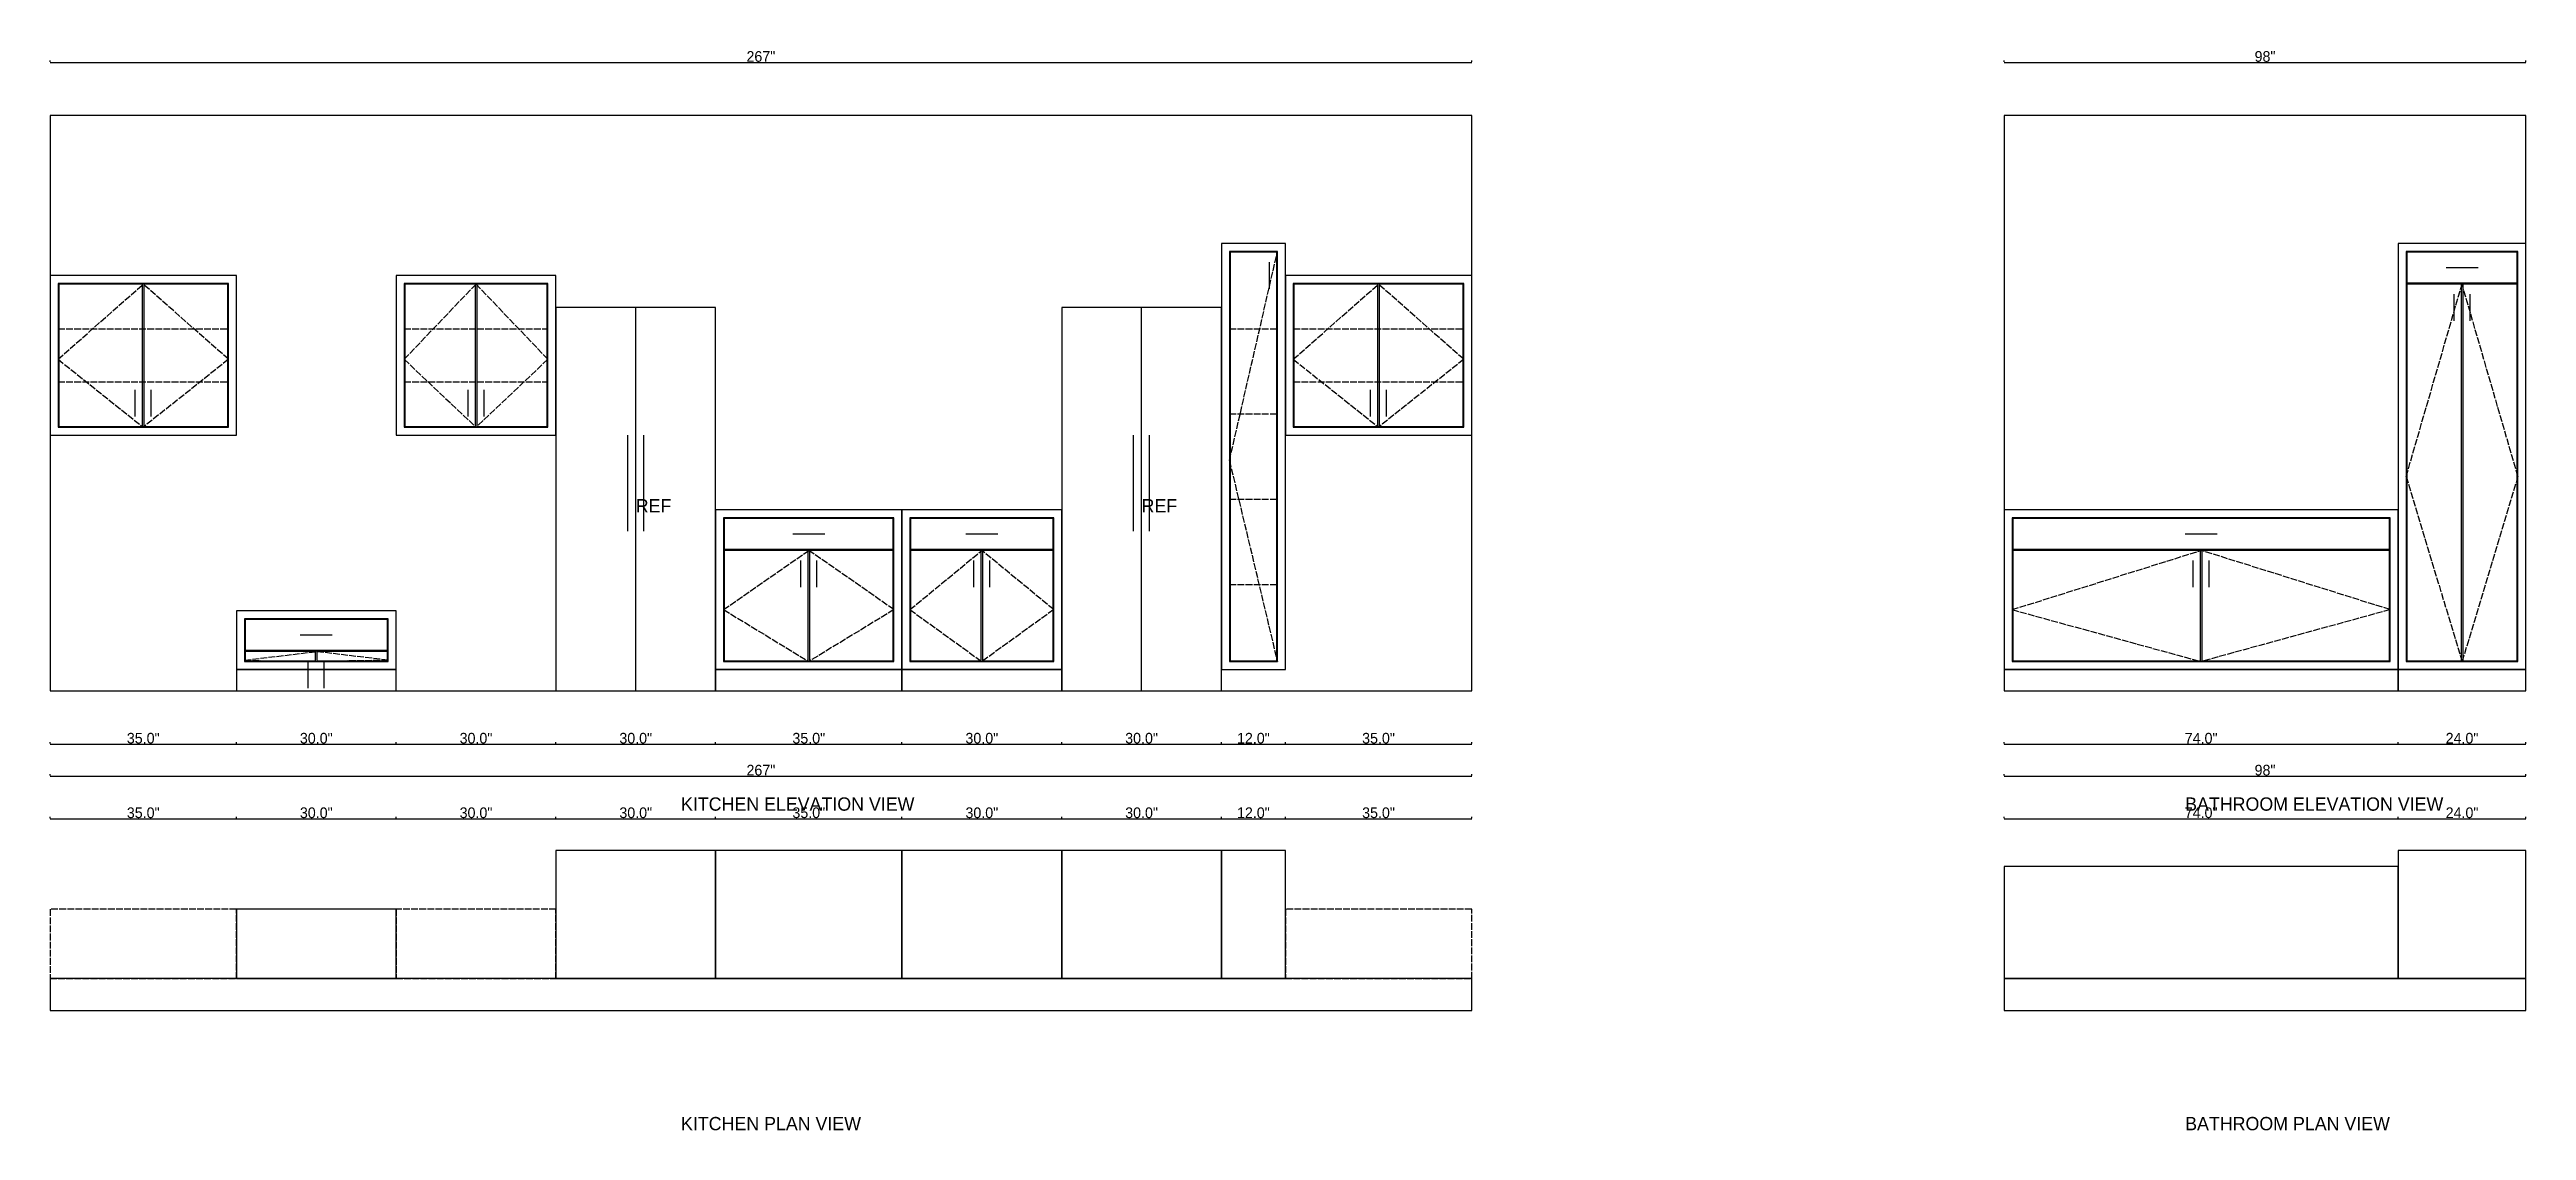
# Model space of a CAD drawing. Header units: metres. Extents: x 0 to 465, y -23 to 180.
import ezdxf

# ---------------------------------------------------------------- set-up
doc = ezdxf.new("R2010")
doc.units = ezdxf.units.M
doc.linetypes.add('DASHED', pattern=[1.524, 1.27, -0.254])
for name, color, linetype in [('APPLIANCES', 7, 'Continuous'), ('CABINETS_BASE', 4, 'Continuous'), ('CABINETS_UPPER', 2, 'Continuous'), ('DIMENSIONS', 8, 'Continuous'), ('HANDLES', 7, 'Continuous'), ('SWING', 8, 'Continuous'), ('TEXT', 7, 'Continuous'), ('WALLS', 7, 'Continuous')]:
    doc.layers.add(name, color=color, linetype=linetype)
doc.styles.add('OpenSansCondensed-Light', font='OpenSansCondensed-Light.ttf')
doc.dimstyles.new('EZDXF', dxfattribs={"dimtxt": 0.25, "dimasz": 0.175, "dimexe": 0.375, "dimexo": 0.125, "dimgap": 0.1, "dimtad": 1, "dimlfac": 100, "dimzin": 12, "dimdsep": 46, "dimtxsty": 'OpenSansCondensed-Light', "dimblk": 'ARCHTICK', "dimcen": 2.5, "dimazin": 3, "dimtfac": 0.5, "dimtmove": 2, "dimatfit": 3})

# ---------------------------------------------------------------- blocks, each defined once
blk = doc.blocks.new('_ARCHTICK')
at = {"color": 0, "linetype": 'BYBLOCK', "const_width": 0.15}
blk.add_lwpolyline([(-0.5, -0.5), (0.5, 0.5)], dxfattribs=at)

msp = doc.modelspace()

# ---------------------------------------------------------------- linework, layer by layer
at = {"layer": 'APPLIANCES', "linetype": 'CONTINUOUS'}
for p, q in [((125, 132), (95, 132)), ((95, 132), (95, 60)), ((110, 60), (110, 132)), ((125, 60), (125, 132)), ((220, 132), (190, 132)), ((190, 132), (190, 60)), ((205, 60), (205, 132)), ((220, 60), (220, 132)), ((95, 60), (125, 60)), ((190, 60), (220, 60))]:
    msp.add_line(p, q, dxfattribs=at)
at = {"layer": 'CABINETS_BASE', "linetype": 'CONTINUOUS'}
for p, q in [((232, 144), (220, 144)), ((220, 144), (220, 64)), ((230.5, 142.5), (221.5, 142.5)), ((221.5, 142.5), (221.5, 65.5)), ((230.5, 65.5), (230.5, 142.5)), ((232, 64), (232, 144)), ((465, 144), (441, 144)), ((441, 144), (441, 64)), ((463.5, 142.5), (442.5, 142.5)), ((442.5, 142.5), (442.5, 65.5)), ((463.5, 65.5), (463.5, 142.5)), ((465, 64), (465, 144)), ((442.5, 136.5), (463.5, 136.5)), ((160, 94), (125, 94)), ((125, 94), (125, 64)), ((160, 64), (160, 94)), ((190, 94), (160, 94)), ((160, 94), (160, 64)), ((190, 64), (190, 94)), ((441, 94), (367, 94)), ((367, 94), (367, 64)), ((441, 64), (441, 94)), ((158.5, 92.5), (126.5, 92.5)), ((126.5, 92.5), (126.5, 65.5)), ((158.5, 65.5), (158.5, 92.5)), ((188.5, 92.5), (161.5, 92.5)), ((161.5, 92.5), (161.5, 65.5)), ((188.5, 65.5), (188.5, 92.5)), ((439.5, 92.5), (368.5, 92.5)), ((368.5, 92.5), (368.5, 65.5)), ((439.5, 65.5), (439.5, 92.5)), ((126.5, 86.5), (158.5, 86.5)), ((161.5, 86.5), (188.5, 86.5)), ((368.5, 86.5), (439.5, 86.5)), ((65, 75), (35, 75)), ((35, 75), (35, 64)), ((65, 64), (65, 75)), ((63.5, 73.5), (36.5, 73.5)), ((36.5, 73.5), (36.5, 65.5)), ((63.5, 65.5), (63.5, 73.5)), ((36.5, 67.5), (63.5, 67.5)), ((36.5, 65.5), (63.5, 65.5)), ((126.5, 65.5), (158.5, 65.5)), ((161.5, 65.5), (188.5, 65.5)), ((221.5, 65.5), (230.5, 65.5)), ((368.5, 65.5), (439.5, 65.5)), ((442.5, 65.5), (463.5, 65.5)), ((35, 64), (65, 64)), ((65, 64), (35, 64)), ((35, 64), (35, 60)), ((65, 60), (65, 64)), ((125, 64), (160, 64)), ((160, 64), (125, 64)), ((125, 64), (125, 60)), ((160, 60), (160, 64)), ((160, 64), (190, 64)), ((190, 64), (160, 64)), ((160, 64), (160, 60)), ((190, 60), (190, 64)), ((220, 64), (232, 64)), ((367, 64), (441, 64)), ((441, 64), (367, 64)), ((367, 64), (367, 60)), ((441, 60), (441, 64)), ((441, 64), (465, 64)), ((465, 64), (441, 64)), ((441, 64), (441, 60)), ((465, 60), (465, 64)), ((35, 60), (65, 60)), ((125, 60), (160, 60)), ((160, 60), (190, 60)), ((367, 60), (441, 60)), ((441, 60), (465, 60)), ((125, 30), (95, 30)), ((95, 30), (95, 6)), ((125, 6), (125, 30)), ((160, 30), (125, 30)), ((125, 30), (125, 6)), ((160, 6), (160, 30)), ((190, 30), (160, 30)), ((160, 30), (160, 6)), ((190, 6), (190, 30)), ((220, 30), (190, 30)), ((190, 30), (190, 6)), ((220, 6), (220, 30)), ((232, 30), (220, 30)), ((220, 30), (220, 6)), ((232, 6), (232, 30)), ((465, 30), (441, 30)), ((441, 30), (441, 6)), ((465, 6), (465, 30)), ((441, 27), (367, 27)), ((367, 27), (367, 6)), ((441, 6), (441, 27)), ((65, 19), (35, 19)), ((35, 19), (35, 6)), ((65, 6), (65, 19)), ((35, 6), (65, 6)), ((95, 6), (125, 6)), ((125, 6), (160, 6)), ((160, 6), (190, 6)), ((190, 6), (220, 6)), ((220, 6), (232, 6)), ((367, 6), (441, 6)), ((441, 6), (465, 6))]:
    msp.add_line(p, q, dxfattribs=at)
at = {"layer": 'CABINETS_UPPER', "linetype": 'CONTINUOUS'}
for p, q in [((35, 138), (0, 138)), ((0, 138), (0, 108)), ((33.5, 136.5), (1.5, 136.5)), ((1.5, 136.5), (1.5, 109.5)), ((33.5, 109.5), (33.5, 136.5)), ((35, 108), (35, 138)), ((95, 138), (65, 138)), ((65, 138), (65, 108)), ((93.5, 136.5), (66.5, 136.5)), ((66.5, 136.5), (66.5, 109.5)), ((93.5, 109.5), (93.5, 136.5)), ((95, 108), (95, 138)), ((267, 138), (232, 138)), ((232, 138), (232, 108)), ((265.5, 136.5), (233.5, 136.5)), ((233.5, 136.5), (233.5, 109.5)), ((265.5, 109.5), (265.5, 136.5)), ((267, 108), (267, 138)), ((0, 108), (35, 108)), ((1.5, 109.5), (33.5, 109.5)), ((65, 108), (95, 108)), ((66.5, 109.5), (93.5, 109.5)), ((232, 108), (267, 108)), ((233.5, 109.5), (265.5, 109.5))]:
    msp.add_line(p, q, dxfattribs=at)
at = {"layer": 'CABINETS_UPPER', "linetype": 'DASHED'}
for p, q in [((1.5, 128), (33.5, 128)), ((66.5, 128), (93.5, 128)), ((221.5, 128), (230.5, 128)), ((233.5, 128), (265.5, 128)), ((1.5, 118), (33.5, 118)), ((66.5, 118), (93.5, 118)), ((233.5, 118), (265.5, 118)), ((221.5, 112), (230.5, 112)), ((221.5, 96), (230.5, 96)), ((221.5, 80), (230.5, 80)), ((35, 19), (0, 19)), ((0, 19), (0, 6)), ((35, 6), (35, 19)), ((95, 19), (65, 19)), ((65, 19), (65, 6)), ((95, 6), (95, 19)), ((267, 19), (232, 19)), ((232, 19), (232, 6)), ((267, 6), (267, 19)), ((0, 6), (35, 6)), ((65, 6), (95, 6)), ((232, 6), (267, 6))]:
    msp.add_line(p, q, dxfattribs=at)
at = {"layer": 'DOOR_PANEL', "linetype": 'CONTINUOUS'}
for p, q in [((230.375, 142.375), (221.625, 142.375)), ((221.625, 142.375), (221.625, 65.625)), ((230.375, 65.625), (230.375, 142.375)), ((463.375, 142.375), (442.625, 142.375)), ((442.625, 142.375), (442.625, 136.625)), ((463.375, 136.625), (463.375, 142.375)), ((17.375, 136.375), (1.625, 136.375)), ((1.625, 136.375), (1.625, 109.625)), ((17.375, 109.625), (17.375, 136.375)), ((33.375, 136.375), (17.625, 136.375)), ((17.625, 136.375), (17.625, 109.625)), ((33.375, 109.625), (33.375, 136.375)), ((79.875, 136.375), (66.625, 136.375)), ((66.625, 136.375), (66.625, 109.625)), ((79.875, 109.625), (79.875, 136.375)), ((93.375, 136.375), (80.125, 136.375)), ((80.125, 136.375), (80.125, 109.625)), ((93.375, 109.625), (93.375, 136.375)), ((249.375, 136.375), (233.625, 136.375)), ((233.625, 136.375), (233.625, 109.625)), ((249.375, 109.625), (249.375, 136.375)), ((265.375, 136.375), (249.625, 136.375)), ((249.625, 136.375), (249.625, 109.625)), ((265.375, 109.625), (265.375, 136.375)), ((442.625, 136.625), (463.375, 136.625)), ((452.875, 136.375), (442.625, 136.375)), ((442.625, 136.375), (442.625, 65.625)), ((452.875, 65.625), (452.875, 136.375)), ((463.375, 136.375), (453.125, 136.375)), ((453.125, 136.375), (453.125, 65.625)), ((463.375, 65.625), (463.375, 136.375)), ((1.625, 109.625), (17.375, 109.625)), ((17.625, 109.625), (33.375, 109.625)), ((66.625, 109.625), (79.875, 109.625)), ((80.125, 109.625), (93.375, 109.625)), ((233.625, 109.625), (249.375, 109.625)), ((249.625, 109.625), (265.375, 109.625)), ((158.375, 92.375), (126.625, 92.375)), ((126.625, 92.375), (126.625, 86.625)), ((158.375, 86.625), (158.375, 92.375)), ((188.375, 92.375), (161.625, 92.375)), ((161.625, 92.375), (161.625, 86.625)), ((188.375, 86.625), (188.375, 92.375)), ((439.375, 92.375), (368.625, 92.375)), ((368.625, 92.375), (368.625, 86.625)), ((439.375, 86.625), (439.375, 92.375)), ((126.625, 86.625), (158.375, 86.625)), ((142.375, 86.375), (126.625, 86.375)), ((126.625, 86.375), (126.625, 65.625)), ((142.375, 65.625), (142.375, 86.375)), ((158.375, 86.375), (142.625, 86.375)), ((142.625, 86.375), (142.625, 65.625)), ((158.375, 65.625), (158.375, 86.375)), ((161.625, 86.625), (188.375, 86.625)), ((174.875, 86.375), (161.625, 86.375)), ((161.625, 86.375), (161.625, 65.625)), ((174.875, 65.625), (174.875, 86.375)), ((188.375, 86.375), (175.125, 86.375)), ((175.125, 86.375), (175.125, 65.625)), ((188.375, 65.625), (188.375, 86.375)), ((368.625, 86.625), (439.375, 86.625)), ((403.875, 86.375), (368.625, 86.375)), ((368.625, 86.375), (368.625, 65.625)), ((403.875, 65.625), (403.875, 86.375)), ((439.375, 86.375), (404.125, 86.375)), ((404.125, 86.375), (404.125, 65.625)), ((439.375, 65.625), (439.375, 86.375)), ((63.375, 73.375), (36.625, 73.375)), ((36.625, 73.375), (36.625, 67.625)), ((63.375, 67.625), (63.375, 73.375)), ((36.625, 67.625), (63.375, 67.625)), ((49.875, 67.375), (36.625, 67.375)), ((36.625, 67.375), (36.625, 65.625)), ((36.625, 65.625), (49.875, 65.625)), ((49.875, 65.625), (49.875, 67.375)), ((63.375, 67.375), (50.125, 67.375)), ((50.125, 67.375), (50.125, 65.625)), ((50.125, 65.625), (63.375, 65.625)), ((63.375, 65.625), (63.375, 67.375)), ((126.625, 65.625), (142.375, 65.625)), ((142.625, 65.625), (158.375, 65.625)), ((161.625, 65.625), (174.875, 65.625)), ((175.125, 65.625), (188.375, 65.625)), ((221.625, 65.625), (230.375, 65.625)), ((368.625, 65.625), (403.875, 65.625)), ((404.125, 65.625), (439.375, 65.625)), ((442.625, 65.625), (452.875, 65.625)), ((453.125, 65.625), (463.375, 65.625))]:
    msp.add_line(p, q, dxfattribs=at)
at = {"layer": 'HANDLES', "linetype": 'CONTINUOUS'}
for p, q in [((229, 135.5), (229, 140.5)), ((450, 139.5), (456, 139.5)), ((451.5, 129.5), (451.5, 134.5)), ((454.5, 129.5), (454.5, 134.5)), ((16, 111.5), (16, 116.5)), ((19, 111.5), (19, 116.5)), ((78.5, 111.5), (78.5, 116.5)), ((81.5, 111.5), (81.5, 116.5)), ((248, 111.5), (248, 116.5)), ((251, 111.5), (251, 116.5)), ((108.5, 90), (108.5, 108)), ((111.5, 90), (111.5, 108)), ((203.5, 90), (203.5, 108)), ((206.5, 90), (206.5, 108)), ((139.5, 89.5), (145.5, 89.5)), ((172, 89.5), (178, 89.5)), ((401, 89.5), (407, 89.5)), ((141, 79.5), (141, 84.5)), ((144, 79.5), (144, 84.5)), ((173.5, 79.5), (173.5, 84.5)), ((176.5, 79.5), (176.5, 84.5)), ((402.5, 79.5), (402.5, 84.5)), ((405.5, 79.5), (405.5, 84.5)), ((47, 70.5), (53, 70.5)), ((48.5, 60.5), (48.5, 65.5)), ((51.5, 60.5), (51.5, 65.5))]:
    msp.add_line(p, q, dxfattribs=at)
at = {"layer": 'SWING', "linetype": 'DASHED'}
for p, q in [((221.5, 103.25), (230.5, 142.375)), ((1.5, 122.25), (17.5, 136.375)), ((33.5, 122.25), (17.5, 136.375)), ((66.5, 122.25), (80, 136.375)), ((93.5, 122.25), (80, 136.375)), ((233.5, 122.25), (249.5, 136.375)), ((265.5, 122.25), (249.5, 136.375)), ((442.5, 100.25), (453, 136.375)), ((463.5, 100.25), (453, 136.375)), ((1.5, 122.25), (17.5, 109.5)), ((33.5, 122.25), (17.5, 109.5)), ((66.5, 122.25), (80, 109.5)), ((93.5, 122.25), (80, 109.5)), ((233.5, 122.25), (249.5, 109.5)), ((265.5, 122.25), (249.5, 109.5)), ((221.5, 103.25), (230.5, 65.5)), ((442.5, 100.25), (453, 65.5)), ((463.5, 100.25), (453, 65.5)), ((126.5, 75.25), (142.5, 86.375)), ((158.5, 75.25), (142.5, 86.375)), ((161.5, 75.25), (175, 86.375)), ((188.5, 75.25), (175, 86.375)), ((368.5, 75.25), (404, 86.375)), ((439.5, 75.25), (404, 86.375)), ((126.5, 75.25), (142.5, 65.5)), ((158.5, 75.25), (142.5, 65.5)), ((161.5, 75.25), (175, 65.5)), ((188.5, 75.25), (175, 65.5)), ((368.5, 75.25), (404, 65.5)), ((439.5, 75.25), (404, 65.5)), ((36.5, 65.75), (50, 67.375)), ((36.5, 65.75), (50, 65.5)), ((63.5, 65.75), (50, 67.375)), ((63.5, 65.75), (50, 65.5))]:
    msp.add_line(p, q, dxfattribs=at)
at = {"layer": 'WALLS', "linetype": 'CONTINUOUS'}
for p, q in [((267, 168), (0, 168)), ((0, 168), (0, 60)), ((267, 60), (267, 168)), ((465, 168), (367, 168)), ((367, 168), (367, 60)), ((465, 60), (465, 168)), ((0, 60), (267, 60)), ((367, 60), (465, 60)), ((267, 6), (0, 6)), ((0, 6), (0, 0)), ((267, 0), (267, 6)), ((465, 6), (367, 6)), ((367, 6), (367, 0)), ((465, 0), (465, 6)), ((0, 0), (267, 0)), ((367, 0), (465, 0))]:
    msp.add_line(p, q, dxfattribs=at)

# ---------------------------------------------------------------- texts
at = {"layer": 'TEXT', "char_height": 2.5, "attachment_point": 1}
for s, insert in [('REF', (110, 96)), ('REF', (205, 96)), ('KITCHEN ELEVATION VIEW', (118.5, 40)), ('BATHROOM ELEVATION VIEW', (401, 40)), ('KITCHEN PLAN VIEW', (118.5, -20)), ('BATHROOM PLAN VIEW', (401, -20))]:
    msp.add_mtext(s, dxfattribs=dict(at, insert=insert))

# ---------------------------------------------------------------- dimensions: what is measured, and where the dimension line sits
at = {"layer": 'DIMENSIONS'}
for base, p1, p2, text in [((0, 178), (0, 178), (267, 178), '267"'), ((367, 178), (367, 178), (465, 178), '98"'), ((0, 50), (0, 50), (35, 50), '35.0"'), ((35, 50), (35, 50), (65, 50), '30.0"'), ((65, 50), (65, 50), (95, 50), '30.0"'), ((95, 50), (95, 50), (125, 50), '30.0"'), ((125, 50), (125, 50), (160, 50), '35.0"'), ((160, 50), (160, 50), (190, 50), '30.0"'), ((190, 50), (190, 50), (220, 50), '30.0"'), ((220, 50), (220, 50), (232, 50), '12.0"'), ((232, 50), (232, 50), (267, 50), '35.0"'), ((367, 50), (367, 50), (441, 50), '74.0"'), ((441, 50), (441, 50), (465, 50), '24.0"'), ((0, 44), (0, 44), (267, 44), '267"'), ((367, 44), (367, 44), (465, 44), '98"'), ((0, 36), (0, 36), (35, 36), '35.0"'), ((35, 36), (35, 36), (65, 36), '30.0"'), ((65, 36), (65, 36), (95, 36), '30.0"'), ((95, 36), (95, 36), (125, 36), '30.0"'), ((125, 36), (125, 36), (160, 36), '35.0"'), ((160, 36), (160, 36), (190, 36), '30.0"'), ((190, 36), (190, 36), (220, 36), '30.0"'), ((220, 36), (220, 36), (232, 36), '12.0"'), ((232, 36), (232, 36), (267, 36), '35.0"'), ((367, 36), (367, 36), (441, 36), '74.0"'), ((441, 36), (441, 36), (465, 36), '24.0"')]:
    msp.add_linear_dim(base=base, p1=p1, p2=p2, text=text, dimstyle='EZDXF', override={"dimtxt": 2, "dimtxsty": 'Standard'}, dxfattribs=at).render()

doc.saveas('drawing.dxf')
